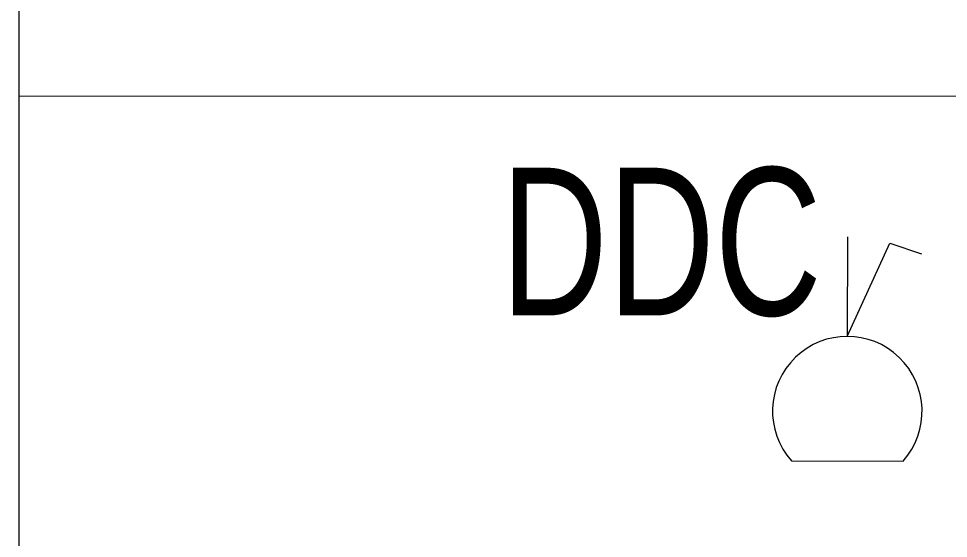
# Model space of a CAD drawing. Header units: millimetres. Extents: x -1834842 to 700335, y -490313101 to 518363.
# Drawn here: x -1341058 to -1339169, y 311937 to 312993 of the extents above; entities that cross this region are included whole.
import ezdxf
from ezdxf.enums import TextEntityAlignment as Align

# ---------------------------------------------------------------- set-up
doc = ezdxf.new("R2010")
doc.units = ezdxf.units.MM
doc.header["$LTSCALE"] = 0.5
for name, color, linetype in [('1', 3, 'Continuous'), ('BMS', 4, 'Continuous'), ('LEG', 7, 'Continuous')]:
    doc.layers.add(name, color=color, linetype=linetype)
doc.styles.add('Style1', font='IC-simplex.shx', dxfattribs={"width": 0.75})

# ---------------------------------------------------------------- blocks, each defined once
blk = doc.blocks.new('DDC')
at = {"layer": 'LEG', "color": 30, "lineweight": 13}
blk.add_line((-1844795.9, 259635.1), (-1844796.1, 259432.6), dxfattribs=at)
blk.add_lwpolyline([(-1844796.1, 259432.6), (-1844709.9, 259621.7), (-1844645.3, 259600.1)], dxfattribs=at)
blk.add_lwpolyline([(-1844909.4, 259179.5), (-1844683, 259179.4, 2.236068), (-1844909.4, 259179.5)], format="xyb", dxfattribs=at)
at = {"layer": 'BMS', "color": 30, "style": 'Style1', "width": 0.75}
blk.add_text('DDC', height=300, dxfattribs=at).set_placement((-1845174.1, 259625.5), align=Align.MIDDLE)

msp = doc.modelspace()

# ---------------------------------------------------------------- linework, layer by layer
at = {"layer": 'LEG', "color": 7, "lineweight": 13}
for p, q in [((-1341057.3, 318273.4), (-1341057.8, 288565.4, 0)), ((-1341057.3, 312836.2), (-1325901, 312835.2))]:
    msp.add_line(p, q, dxfattribs=at)

# ---------------------------------------------------------------- block references
at = {"layer": '1'}
msp.add_blockref('DDC', (505421.8, 52915.2), dxfattribs=at)

doc.saveas('drawing.dxf')
